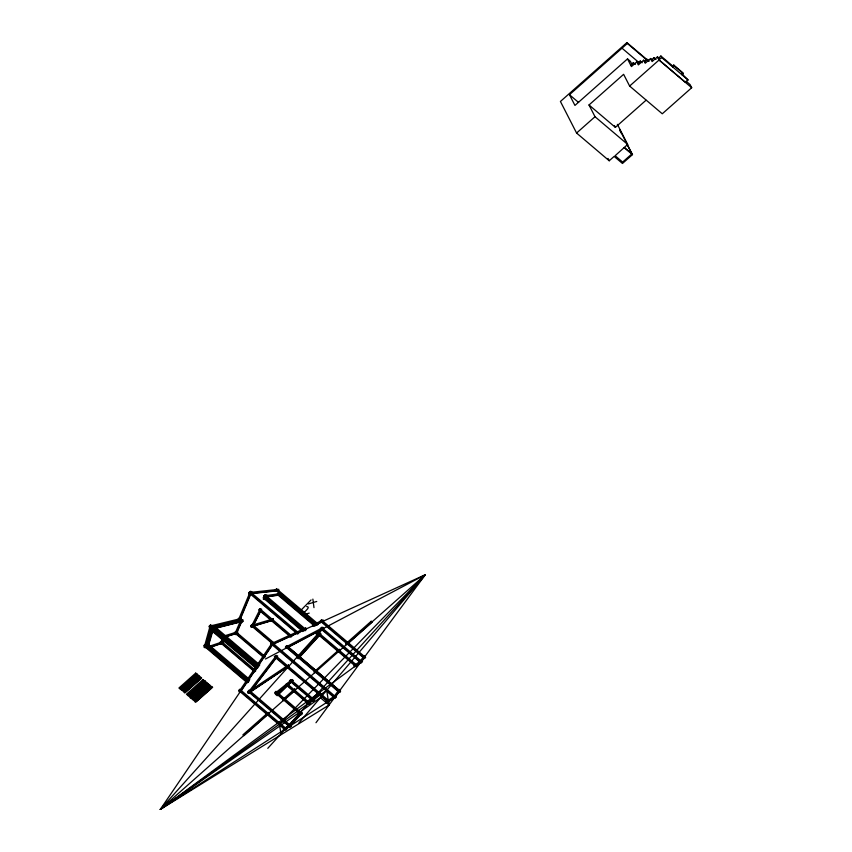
<?xml version="1.0" encoding="UTF-8"?>
<svg xmlns="http://www.w3.org/2000/svg" width="852" height="852" viewBox="0 0 852 852"><rect width="100%" height="100%" fill="white"/><g stroke="black" fill="none" stroke-linecap="round" stroke-linejoin="round"><path stroke-width="1.28" d="M316.731 624.122L277.219 590.564L250.648 593.407L239.55 619.947L210.923 626.912L205.492 646.466L247.016 681.738M210.093 647.115L221.903 643.143L223.203 639.618M225.173 636.742L236.238 633.313L241.34 621.47L239.55 619.947M314.452 625.166L278.806 594.888L265.739 596.688L264.855 598.466L302.62 630.544M273.535 643.782L252.725 626.103L260.531 610.607L290.5 636.061M272.47 644.261L160.314 809.4L329.032 705.051L326.699 690.333L160.314 809.4L322.109 629.149L360.833 662.025L160.314 809.4L425.34 574.717L272.47 644.261L334.825 697.224L160.314 809.4L320.395 697.713L329.032 705.051M315.975 722.73L425.34 574.717L265.451 659.022M276.687 693.24L300.884 713.795L289.84 726.138L249.785 692.112L276.272 657.393L328.19 701.484M298.935 722.869L425.34 574.717L279.435 724.157L280.958 733.806M287.486 685.317L308.648 703.305L313.174 700.067L318.936 693.624M267.784 748.333L425.34 574.717M299.052 657.435L319.617 634.921M301.427 609.755L311.055 599.936M278.125 694.455L291.363 681.536L313.174 700.067M648.67 61.078L626.912 42.6L560.424 101.473L576.58 133.04L609.212 160.762L614.132 156.406L622.461 163.477L632.482 154.617L619.638 129.536M632.173 64.837L630.395 61.355L627.509 58.894L574.951 105.424L569.466 94.71L627.349 43.463L626.912 42.6M630.661 65.061L633.324 62.697L635.347 64.422M638.798 63.591L636.763 61.866L631.438 66.584L627.509 58.894M626.55 143.466L631.886 153.903L622.642 162.093L615.133 155.703L627.658 144.435L595.015 116.713L589.009 104.977L623.621 74.326L629.628 86.063L662.27 113.785L691.686 87.735L690.077 84.572L686.116 81.217M637.552 63.389L640.214 61.024L642.238 62.75M645.635 61.877L643.654 60.194L638.329 64.912L636.763 61.866M644.442 61.717L647.105 59.363L649.128 61.078M652.525 60.204L650.545 58.522L645.22 63.24L643.654 60.194M651.333 60.045L653.995 57.691L656.019 59.416M659.416 58.532L657.435 56.85L652.11 61.578L650.545 58.522M658.223 58.383L660.886 56.019L673.059 66.36M660.886 56.019L661.663 57.542L659.001 59.906L685.37 82.303L688.033 79.939L682.186 74.113M576.58 133.04L595.015 116.713M629.628 86.063L659.054 60.013L657.435 56.85M673.74 65.061L672.409 66.243L672.803 66.999L674.134 65.817L673.74 65.061L682.889 72.825L683.272 73.591L681.941 74.774L681.557 74.007M589.009 104.977L615.378 127.374L646.04 100.227M180.88 687.649L195.151 675.008M182.285 688.842L196.567 676.2M183.819 690.152L198.09 677.51M185.768 691.803L200.039 679.161M189.847 695.264L204.118 682.622M191.796 696.915L206.067 684.273M194.735 699.417L209.006 686.776M196.674 701.068L210.955 688.427M285.644 646.87L286.847 645.805L340.449 691.387L339.245 692.442M249.785 692.112L287.475 666.903M252.725 626.103L272.012 620.362M308.392 603.919L316.752 601.469M309.233 613.12C294.739 617.221 313.43 607.103 306.677 606.539M241.34 621.47L215.055 628.148L258.401 664.975M340.534 650.129L339.533 649.277L313.983 671.962L314.984 672.814M674.134 65.817L683.272 73.591M661.663 57.542L688.033 79.939M659.054 60.013L691.686 87.735M627.349 43.463L647.637 60.684M622.013 48.181L639.256 62.824M569.466 94.71L578.593 102.464M624.367 147.524L631.886 153.903M624.154 147.534L632.482 154.617M322.024 621.715L364.166 657.51M318.094 633.622L355.848 665.689M265.739 596.688L304.569 629.66M250.648 593.407L297.252 632.993M287.326 647.488L339.085 691.451M236.238 633.313L263.928 656.839M210.923 626.912L257.421 666.413M256.441 667.851L212.457 630.491L207.696 646.817L247.676 680.769M221.903 643.143L254.45 670.79M209.166 646.327L248.422 679.672M248.475 681.76L204.853 644.655L203.66 645.72L247.282 682.814L249.199 680.897L207.174 645.06L205.971 646.125L247.996 681.962M240.605 691.174L285.239 729.088M653.995 57.691L654.773 59.214M647.105 59.363L647.882 60.886M640.214 61.024L640.992 62.558M633.324 62.697L634.101 64.219M617.38 124.349L627.658 144.435M620.022 130.707L621.204 133.029M614.452 125.564L615.378 127.374M608.019 158.429L609.212 160.762M312.865 599.105L313.983 607.625M264.088 595.857L264.035 597.199L280.202 594.984L280.255 593.631L264.088 595.857M248.901 592.545L248.784 593.897L278.657 590.702L278.764 589.35L248.901 592.545M210.327 625.24L204.15 647.531L205.673 647.595L211.85 625.315L210.327 625.24M211.967 628.574L206.322 647.861L207.845 647.946L213.479 628.659L211.967 628.574M222.745 637.924L220.466 644.048L221.946 644.229L224.225 638.105L222.745 637.924M250.35 591.405L238.091 620.831L239.55 621.065L251.809 591.639L250.35 591.405M241.063 619.489L234.683 634.346L236.142 634.591L242.522 619.734L241.063 619.489M265.515 594.803L263.332 599.233L264.759 599.552L266.942 595.122L265.515 594.803M260.275 608.839L251.138 626.923L252.554 627.253L261.692 609.169L260.275 608.839M272.597 642.238L238.975 691.728L240.285 692.239L273.907 642.749L272.597 642.238M339.256 689.46L333.143 697.756L334.41 698.321L340.523 690.035L339.256 689.46M364.166 655.742L359.171 662.515L360.449 663.08L365.444 656.317L364.166 655.742M276.463 655.454L247.889 692.846L249.146 693.432L277.72 656.04L276.463 655.454M301.097 712.006L288.114 726.49L289.286 727.182L302.268 712.709L301.097 712.006M319.234 691.739L311.289 700.589L312.46 701.292L320.395 692.442L319.234 691.739M322.301 627.381L316.241 634.112L317.402 634.815L323.462 628.084L322.301 627.381M319.82 633.121L297.156 657.989L298.307 658.692L320.97 633.835L319.82 633.121M291.895 679.566L276.154 694.902L277.23 695.701L292.971 680.365L291.895 679.566M211.679 628.669L210.476 629.734L256.622 668.767L257.826 667.702L211.679 628.669M195.704 673.101L178.92 688.011L179.932 688.863L196.716 673.964L195.704 673.101M250.041 591.682L248.837 592.747L297.604 634.09L298.796 633.025L250.041 591.682M214.523 626.454L213.33 627.519L258.593 665.966L259.796 664.901L214.523 626.454M265.047 594.866L263.843 595.931L304.941 630.799L306.145 629.745L265.047 594.866M239.05 618.275L237.846 619.34L241.659 622.567L242.852 621.513L239.05 618.275M276.559 588.817L275.356 589.882L317.114 625.219L318.307 624.165L276.559 588.817M259.817 608.765L258.625 609.83L290.809 637.158L292.002 636.093L259.817 608.765M278.253 593.205L277.06 594.27L314.707 626.188L315.911 625.123L278.253 593.205M235.642 631.588L234.449 632.642L264.099 657.797L265.291 656.732L235.642 631.588M252.224 624.42L251.02 625.485L273.684 644.751L274.887 643.686L252.224 624.42M197.227 674.209L180.4 689.13L181.412 689.982L198.228 675.061L197.227 674.209M198.74 675.54L182.051 690.322L183.063 691.174L199.741 676.392L198.74 675.54M202.989 679.566L186.45 694.231L187.451 695.083L204.001 680.418L202.989 679.566M204.757 680.641L187.941 695.573L188.952 696.425L205.769 681.504L204.757 680.641M207.952 683.634L191.306 698.406L192.318 699.258L208.964 684.486L207.952 683.634M209.539 684.901L192.797 699.726L193.809 700.589L210.55 685.753L209.539 684.901M275.526 655.571L274.333 656.636L328.446 702.474L329.649 701.409L275.526 655.571M286.709 645.709L285.516 646.764L339.373 692.538L340.576 691.473L286.709 645.709M239.827 689.343L238.624 690.408L285.633 730.196L286.836 729.131L239.827 689.343M321.438 619.968L320.245 621.033L364.432 658.575L365.625 657.51L321.438 619.968M321.555 627.413L320.352 628.467L361.003 663.037L362.207 661.972L321.555 627.413M317.519 631.918L316.316 632.983L355.998 666.637L357.201 665.572L317.519 631.918M294.643 689.044L282.449 699.854L283.46 700.706L295.655 689.896L294.643 689.044M371.206 621.246L345.71 643.846L346.721 644.698L372.207 622.109L371.206 621.246M210.391 625.198L209.198 626.263L257.57 667.404L258.774 666.339L210.391 625.198M208.591 644.57L207.387 645.624L248.582 680.673L249.774 679.608L208.591 644.57M264.322 596.741L263.13 597.806L302.748 631.513L303.951 630.459L264.322 596.741M221.2 641.279L219.997 642.344L254.61 671.791L255.813 670.726L221.2 641.279M200.667 677.223L183.808 692.122L184.809 692.985L201.668 678.075L200.667 677.223M206.621 682.409L189.719 697.341L190.72 698.193L207.632 683.261L206.621 682.409M211.647 686.435L194.618 701.473L195.63 702.336L212.649 687.287L211.647 686.435M271.884 642.408L270.68 643.473L334.974 698.299L336.167 697.234L271.884 642.408M249.146 690.258L247.943 691.313L290.17 727.31L291.363 726.255L249.146 690.258M276.027 691.387L274.823 692.452L301.129 714.881L302.332 713.816L276.027 691.387M290.66 679.683L289.467 680.748L313.419 701.132L314.622 700.067L290.66 679.683M286.89 683.538L285.686 684.593L308.925 704.402L310.128 703.347L286.89 683.538M268.199 712.496L242.937 734.818L243.938 735.67L269.2 713.348L268.199 712.496M292.151 679.555L274.855 693.379L275.782 694.295L293.077 680.471L292.151 679.555M361.674 660.098L353.889 665.838L354.762 666.807L362.547 661.067L361.674 660.098M313.792 698.331L306.741 703.379L307.583 704.359L314.644 699.322L313.792 698.331M288.455 665.007L247.666 692.261L248.464 693.283L289.254 666.03L288.455 665.007M290.788 724.275L283.279 729.12L284.035 730.164L291.554 725.318L290.788 724.275M335.539 695.509L326.241 701.505L327.008 702.549L336.295 696.553L335.539 695.509M323.089 627.477L285.388 647.286L285.995 648.425L323.696 628.606L323.089 627.477M322.983 620.128L312.503 624.91L313.003 626.092L323.483 621.31L322.983 620.128M305.73 627.999L270.563 643.963L271.064 645.156L306.23 629.181L305.73 627.999M223.288 641.577L208.016 646.7L208.325 647.957L223.597 642.845L223.288 641.577M237.516 631.811L223.309 636.231L223.575 637.509L237.772 633.089L237.516 631.811M273.226 618.893L250.765 625.602L250.999 626.891L273.46 620.171L273.226 618.893M242.809 620.011L213.053 627.573L213.202 628.882L242.969 621.321L242.809 620.011M240.914 618.531L209.262 626.252L209.4 627.562L241.052 619.841L240.914 618.531"/></g></svg>
